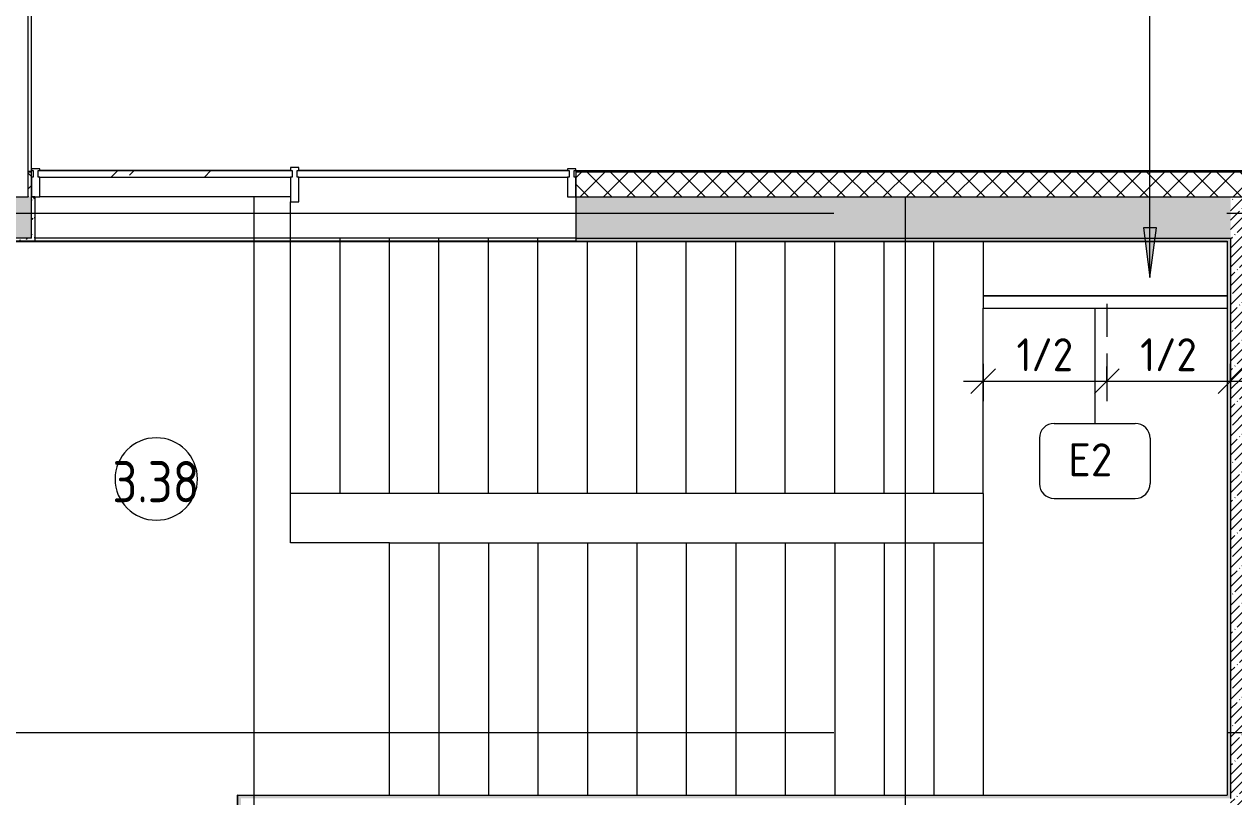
# Model space of a CAD drawing. Header units: millimetres. Extents: x -8624 to 200664, y -8553 to 29000.
# Drawn here: x 143860 to 151195, y 17760 to 22447 of the extents above; entities that cross this region are included whole.
import ezdxf

# ---------------------------------------------------------------- set-up
doc = ezdxf.new("R2010")
doc.units = ezdxf.units.MM
doc.linetypes.add('ADSK_Штрих_ш2 п1', pattern=[300, 200, -100])
doc.linetypes.add('Осевая', pattern=[15875, 3175, -2381.25, 7937.5, -2381.25])
for name, color, linetype, lineweight in [('A-ANNO-DIMS', 7, 'Continuous', 9), ('A-ANNO-DIMS-100', 7, 'Continuous', 9), ('A-AREA-IDEN', 7, 'Continuous', 9), ('A-DETL-2', 7, 'ADSK_Штрих_ш2 п1', 9), ('A-GLAZ-2', 7, 'Continuous', 9), ('A-GLAZ-CWMG-3', 7, 'Continuous', 9), ('A-WALL-1', 7, 'Continuous', 9), ('A-WALL-4', 7, 'Continuous', 13), ('G-ANNO-TEXT', 7, 'Continuous', 9), ('I-WALL-5', 7, 'Continuous', 9), ('S-STRS-2', 7, 'Continuous', 9), ('Марки для знаков', 7, 'Continuous', 9), ('Оси', 7, 'Continuous', 9), ('Оси-2', 7, 'Осевая', 9)]:
    doc.layers.add(name, color=color, linetype=linetype, lineweight=lineweight)
doc.layers.add('A-FLOR-3', color=7, linetype='Continuous', lineweight=9, true_color=0xaaaaaa)
doc.layers.add('I-WALL-7', color=9, linetype='Continuous', lineweight=9, true_color=0x808080)
doc.styles.add('GOST Common', font='GOST_Common.ttf', dxfattribs={"width": 0.9, "height": 250})
doc.styles.add('GOST Common_2', font='GOST_Common.ttf', dxfattribs={"height": 200})
doc.styles.add('ISOCPEUR_1', font='isocpeur.ttf', dxfattribs={"width": 0.9, "height": 200})
doc.dimstyles.new('ISO-2_0_0_9К_Средний_округл2', dxfattribs={"dimscale": 304.8, "dimtxt": 199.196235, "dimasz": 0.492126, "dimexe": 0.393701, "dimexo": 0, "dimgap": 0, "dimtad": 1, "dimdec": 0, "dimrnd": 10, "dimzin": 0, "dimdsep": 46, "dimtxsty": 'ISOCPEUR_1', "dimblk1": 'OBLIQUE', "dimblk2": 'OBLIQUE', "dimsah": 1, "dimcen": 0.09, "dimdle": 0.393701, "dimazin": 0, "dimtfac": 1, "dimtdec": 4, "dimtix": 1, "dimtmove": 0, "dimatfit": 3, "dimfxl": 1, "dimtvp": 1, "dimtolj": 1, "dimtzin": 0, "dimarcsym": 2})
pattern_1 = [(45, (50595.26, 0), (-57.024626, 57.024626), []), (45, (50652.28, 0), (-57.024626, 57.024626), [100.806, -20.161, 3.353, -16.808])]
pattern_2 = [(0, (50595.258, 0), (121.92, 30.48), [10.058, -81.382, 10.058, -81.382, -487.68]), (0, (50595.258, 0), (121.92, 30.48), [-182.88, 10.058, -172.822, 10.058, -81.382, -213.36]), (0, (50595.258, 0), (121.92, 30.48), [-457.2, 10.058, -50.902, 10.058, -142.342]), (120, (50640.978, 15.24), (-87.356454, 90.345817), [10.058, -81.382, 10.058, -81.382, -487.68]), (120, (50640.978, 15.24), (-87.356454, 90.345817), [-182.88, 10.058, -172.822, 10.058, -81.382, -213.36]), (120, (50640.978, 15.24), (-87.356454, 90.345817), [-457.2, 10.058, -50.902, 10.058, -142.342]), (240, (50656.218, 76.2), (-34.563546, -120.825817), [10.058, -81.382, 10.058, -81.382, -487.68]), (240, (50656.218, 76.2), (-34.563546, -120.825817), [-182.88, 10.058, -172.822, 10.058, -81.382, -213.36]), (240, (50656.218, 76.2), (-34.563546, -120.825817), [-457.2, 10.058, -50.902, 10.058, -142.342])]

# ---------------------------------------------------------------- blocks, each defined once
blk = doc.blocks.new('PNS_Панель прямоугольная - Нр_Стекло - 40мм-22855911-План зашивки приборов отопления в осях 3 этажа 23-33')
at = {"layer": 'A-GLAZ-2'}
h = blk.add_hatch(dxfattribs=at)
h.set_pattern_fill('FP_132', color=256, style=0, pattern_type=2)
h.set_pattern_definition([(45, (-94220, -21460), (-282.8427, 282.8427), [200, -600]), (45, (-94420, -21560), (-282.8427, 282.8427), [600, -200]), (45, (-94020, -21660), (-282.8427, 282.8427), [200, -600])])
h.paths.add_polyline_path([(760, -40), (770, -40), (770, 0), (-770, 0), (-770, -40), (575.5, -40)])
for p, q in [((-770, 0), (770, 0)), ((760, 0), (-760, 0)), ((-760, -40), (760, -40))]:
    blk.add_line(p, q, dxfattribs=at)
blk = doc.blocks.new('Прямоугольный импост - Импост структурный с накладкой - 170мм-22854936-План зашивки приборов отопления в осях 3 этажа 23-33')
at = {"layer": 'A-GLAZ-CWMG-3'}
for p, q in [((-50, 40), (-50, 160)), ((-50, 160), (0, 160)), ((0, 160), (0, 40)), ((-40, 40), (-50, 40)), ((-50, -10), (-50, 0)), ((-50, 0), (-40, 0)), ((-40, 0), (-40, 40)), ((-10, 40), (-10, 0)), ((0, 40), (-10, 40)), ((-10, 0), (0, 0)), ((0, 0), (0, -10)), ((0, -10), (-50, -10))]:
    blk.add_line(p, q, dxfattribs=at)
blk = doc.blocks.new('PNS_Панель прямоугольная1 - Нр_Стекло - 40мм-23689159-План зашивки приборов отопления в осях 3 этажа 23-33')
at = {"layer": 'A-GLAZ-2'}
for p, q in [((-825, 0), (825, 0)), ((815, 0), (-815, 0)), ((-815, -40), (815, -40))]:
    blk.add_line(p, q, dxfattribs=at)
blk = doc.blocks.new('Прямоугольный импост - Импост структурный с накладкой - 190мм-22854925-План зашивки приборов отопления в осях 3 этажа 23-33')
at = {"layer": 'A-GLAZ-CWMG-3'}
for p, q in [((-25, 40), (-25, 190)), ((-25, 190), (25, 190)), ((25, 190), (25, 40)), ((-15, 40), (-25, 40)), ((-25, -17), (-25, 0)), ((-25, 0), (-15, 0)), ((-15, 0), (-15, 40)), ((15, 40), (15, 0)), ((25, 40), (15, 40)), ((15, 0), (25, 0)), ((25, 0), (25, -17)), ((25, -17), (-25, -17))]:
    blk.add_line(p, q, dxfattribs=at)
blk = doc.blocks.new('Прямоугольный импост - Импост структурный с накладкой - 170мм-22854979-План зашивки приборов отопления в осях 3 этажа 23-33')
at = {"layer": 'A-GLAZ-CWMG-3'}
for p, q in [((0, 160), (-50, 160)), ((-50, 160), (-50, 40)), ((0, 40), (0, 160)), ((-50, 40), (-40, 40)), ((-40, 0), (-50, 0)), ((-50, 0), (-50, -10)), ((-40, 40), (-40, 0)), ((-10, 0), (-10, 40)), ((-10, 40), (0, 40)), ((0, 0), (-10, 0)), ((0, -10), (0, 0)), ((-50, -10), (0, -10))]:
    blk.add_line(p, q, dxfattribs=at)
blk = doc.blocks.new('Зашивка приборов отопления40 - Зашивка приборов отопления-33325598-План зашивки приборов отопления в осях 3 этажа 23-33')
at = {"layer": 'A-WALL-1'}
for p, q in [((126595, 120), (125115, 120)), ((126595, 45), (126595, 120)), ((126595, 45), (125115, 45)), ((125115, 45), (126595, 45)), ((126595, -285), (126595, 45))]:
    blk.add_line(p, q, dxfattribs=at)
blk = doc.blocks.new('Марка_Помещения - Номер-25198446-План зашивки приборов отопления в осях 3 этажа 23-33')
at = {"layer": 'A-AREA-IDEN'}
for start, end in [(360, 180), (180, 360)]:
    blk.add_arc((0, 0), 2.5, start, end, dxfattribs=at)
blk = doc.blocks.new('DIMBLOCK29-План зашивки приборов отопления в осях 3 этажа 23-33')
at = {"layer": 'A-ANNO-DIMS-100'}
for p, q in [((149675.3, 20386.9), (149675.3, 20160.9)), ((149675.3, 20280.9), (149675.3, 20386.9)), ((150425.3, 20370), (150425.3, 20160.9)), ((150425.3, 20280.9), (150425.3, 20370)), ((149555.3, 20280.9), (150425.3, 20280.9))]:
    blk.add_line(p, q, dxfattribs=at)
at = {"layer": 'A-ANNO-DIMS-100', "lineweight": 20}
for p, q in [((149675.3, 20280.9), (149750.3, 20355.9)), ((150425.3, 20280.9), (150500.3, 20355.9)), ((149675.3, 20280.9), (149600.3, 20205.9)), ((150425.3, 20280.9), (150350.3, 20205.9))]:
    blk.add_line(p, q, dxfattribs=at)
at = {"layer": 'A-ANNO-DIMS-100', "color": 0, "insert": (149877.9, 20542.2), "char_height": 200, "width": 413.715, "attachment_point": 1, "line_spacing_factor": 1.149209, "style": 'ISOCPEUR_1'}
blk.add_mtext('1/2', dxfattribs=at)
blk = doc.blocks.new('_Oblique')
at = {"color": 0, "linetype": 'ByBlock', "lineweight": -2}
blk.add_line((-0.5, -0.5), (0.5, 0.5), dxfattribs=at)
blk = doc.blocks.new('DIMBLOCK30-План зашивки приборов отопления в осях 3 этажа 23-33')
at = {"layer": 'A-ANNO-DIMS-100'}
for p, q in [((150425.3, 20370), (150425.3, 20160.9)), ((150425.3, 20280.9), (150425.3, 20370)), ((151175.3, 20386.9), (151175.3, 20160.9)), ((151175.3, 20280.9), (151175.3, 20386.9)), ((150425.3, 20280.9), (151295.3, 20280.9))]:
    blk.add_line(p, q, dxfattribs=at)
at = {"layer": 'A-ANNO-DIMS-100', "lineweight": 20}
for p, q in [((150425.3, 20280.9), (150500.3, 20355.9)), ((151175.3, 20280.9), (151250.3, 20355.9)), ((150425.3, 20280.9), (150350.3, 20205.9)), ((151175.3, 20280.9), (151100.3, 20205.9))]:
    blk.add_line(p, q, dxfattribs=at)
at = {"layer": 'A-ANNO-DIMS-100', "color": 0, "insert": (150627.9, 20542.2), "char_height": 200, "width": 413.715, "attachment_point": 1, "line_spacing_factor": 1.149209, "style": 'ISOCPEUR_1'}
blk.add_mtext('1/2', dxfattribs=at)
blk = doc.blocks.new('Марка_Знаки - В прямоуг_Наименование краткое-30718135-План зашивки приборов отопления в осях 3 этажа 23-33')
at = {"layer": 'Марки для знаков'}
for p, q in [((-2.455, 2.278), (2.455, 2.278)), ((-3.355, 1.378), (-3.355, -1.384)), ((3.355, 1.378), (3.355, -1.378)), ((-2.461, -2.278), (2.455, -2.278))]:
    blk.add_line(p, q, dxfattribs=at)
for centre, radius, start, end in [((-2.455, 1.378), 0.9, 90, 180), ((2.455, 1.378), 0.9, 0, 90), ((-2.461, -1.384), 0.893, 180, 270), ((2.455, -1.378), 0.9, 270, 0)]:
    blk.add_arc(centre, radius, start, end, dxfattribs=at)

msp = doc.modelspace()

# ---------------------------------------------------------------- hatches: boundary and pattern name
at = {"layer": 'A-WALL-1'}
h = msp.add_hatch(dxfattribs=at)
h.set_pattern_fill('FP_120', color=256, style=0, pattern_type=2)
h.set_pattern_definition([(45, (50595.26, 0), (-70.71068, 70.71068), []), (135, (50595.26, 0), (-70.71068, -70.71068), [])])
h.paths.add_polyline_path([(175675.3, 21400), (175825.3, 21400), (175825.3, 21550), (170745.5, 21550), (170745.5, 21400), (175425.3, 21400)])
h.paths.add_polyline_path([(169845.5, 21400), (169845.5, 21550), (168495.7, 21550), (168495.7, 21400), (169481, 21400)])
h.paths.add_polyline_path([(166934.6, 21400), (167595.7, 21400), (167595.7, 21550), (166725.7, 21550), (166725.7, 21400)])
h.paths.add_polyline_path([(165295.7, 21400), (165295.7, 21550), (164145.3, 21550), (164145.3, 21400), (164388.3, 21400)])
h.paths.add_polyline_path([(161645.3, 21400), (161845.3, 21400), (161845.3, 21550), (160545.7, 21550), (160545.7, 21400), (160945.3, 21400)])
h.paths.add_polyline_path([(159645.7, 21400), (159645.7, 21550), (158345.7, 21550), (158345.7, 21400), (159295.6, 21400)])
h.paths.add_polyline_path([(143905.3, 21400), (143905.3, 21550), (143885.3, 21550), (143885.3, 21400)])
h.paths.add_polyline_path([(157445.7, 21400), (157445.7, 21550), (156145.5, 21550), (156145.5, 21400), (156749.3, 21400)])
h.paths.add_polyline_path([(155245.5, 21400), (155245.5, 21550), (154045.3, 21550), (154045.3, 21400), (154202.9, 21400)])
h.paths.add_polyline_path([(151745.3, 21400), (151745.3, 21550), (147205.3, 21550), (147205.3, 21400), (151656.6, 21400)])
at = {"layer": 'G-ANNO-TEXT'}
msp.add_hatch(color=256, dxfattribs=at).paths.add_polyline_path([(150686.4, 20910.9), (150725.9, 21210.9), (150646.9, 21210.9)])
at = {"layer": 'I-WALL-5'}
h = msp.add_hatch(dxfattribs=at)
h.set_pattern_fill('FP_119', color=256, style=0, pattern_type=2)
h.set_pattern_definition(pattern_1)
h.paths.add_polyline_path([(151175.3, 21150), (151175.3, 21400), (147205.3, 21400), (147205.3, 21150), (151020, 21150)])
h.paths.add_polyline_path([(143645.3, 21150), (143905.3, 21150), (143905.3, 21400), (143625.3, 21400), (143625.3, 21150)])
h = msp.add_hatch(dxfattribs=at)
h.set_pattern_fill('FP_119', color=256, style=0, pattern_type=2)
h.set_pattern_definition(pattern_1)
h.paths.add_polyline_path([(151175.3, 17530), (151395.3, 17530), (151395.3, 21400), (151175.3, 21400), (151175.3, 17750)])
at = {"layer": 'I-WALL-7'}
h = msp.add_hatch(dxfattribs=at)
h.set_pattern_fill('FP_139', color=256, style=0, pattern_type=2)
h.set_pattern_definition(pattern_2)
h.paths.add_polyline_path([(143925.3, 21150), (143925.3, 21400), (143905.3, 21400), (143905.3, 21150)])
h = msp.add_hatch(dxfattribs=at)
h.set_pattern_fill('FP_139', color=256, style=0, pattern_type=2)
h.set_pattern_definition(pattern_2)
h.paths.add_polyline_path([(143645.3, 21130), (143925.3, 21130), (143925.3, 21150), (143645.3, 21150)])
h = msp.add_hatch(dxfattribs=at)
h.set_pattern_fill('FP_139', color=256, style=0, pattern_type=2)
h.set_pattern_definition(pattern_2)
h.paths.add_polyline_path([(151154.3, 21130), (151155.3, 21130), (151155.3, 21150), (147205.3, 21150), (147205.3, 21130), (151020, 21130)])
h = msp.add_hatch(dxfattribs=at)
h.set_pattern_fill('FP_139', color=256, style=0, pattern_type=2)
h.set_pattern_definition(pattern_2)
h.paths.add_polyline_path([(151155.3, 17750), (151175.3, 17750), (151175.3, 21150), (151155.3, 21150), (151155.3, 17770)])
h = msp.add_hatch(dxfattribs=at)
h.set_pattern_fill('FP_139', color=256, style=0, pattern_type=2)
h.set_pattern_definition(pattern_2)
h.paths.add_polyline_path([(145155.3, 13640), (145175.3, 13640), (145175.3, 17770), (145155.3, 17770), (145155.3, 13641)])
h = msp.add_hatch(dxfattribs=at)
h.set_pattern_fill('FP_139', color=256, style=0, pattern_type=2)
h.set_pattern_definition(pattern_2)
h.paths.add_polyline_path([(151155.3, 17750), (151155.3, 17770), (145175.3, 17770), (145175.3, 17750), (150383.4, 17750)])

# ---------------------------------------------------------------- linework, layer by layer
at = {"layer": 'A-DETL-2'}
msp.add_line((150425.3, 20750), (150425.3, 20370), dxfattribs=at)
at = {"layer": 'A-FLOR-3'}
for p, q in [((145475.3, 21400), (143955.3, 21400)), ((145475.3, 19300), (145475.3, 21370)), ((145475.3, 21130), (143925.3, 21130)), ((145475.3, 21150), (143926.3, 21150)), ((146075.3, 19300), (145475.3, 19300)), ((146075.3, 17770), (146075.3, 19300))]:
    msp.add_line(p, q, dxfattribs=at)
at = {"layer": 'A-WALL-1'}
for p, q in [((143905.3, 21400), (143905.3, 27344.2)), ((157445.7, 21558), (147205.3, 21558)), ((147205.3, 21558), (147205.3, 21400)), ((151175.3, 21400), (151395.3, 21400))]:
    msp.add_line(p, q, dxfattribs=at)
at = {"layer": 'A-WALL-4'}
for p, q in [((143885.3, 21400), (143885.3, 27330)), ((143905.3, 21553), (143885.3, 21553)), ((143905.3, 21550), (143885.3, 21550)), ((151745.3, 21553), (147205.3, 21553)), ((151745.3, 21550), (147205.3, 21550)), ((143655.3, 21400), (143885.3, 21400)), ((147205.3, 21400), (151175.3, 21400)), ((143905.3, 21150), (143625.3, 21150)), ((151155.3, 21130), (151154.3, 21130)), ((151154.3, 21129), (151154.3, 21130)), ((151155.3, 21130), (151155.3, 17770)), ((151175.3, 21150), (151175.3, 17750)), ((145155.3, 17770), (145154.8, 17770)), ((145155.3, 13640), (145155.3, 17770)), ((151155.3, 17771), (151154.3, 17771))]:
    msp.add_line(p, q, dxfattribs=at)
at = {"layer": 'G-ANNO-TEXT'}
for p, q in [((150686.4, 20910.9), (150686.4, 26940.7)), ((150725.9, 21210.9), (150646.9, 21210.9)), ((150646.9, 21210.9), (150686.4, 20910.9)), ((150686.4, 20910.9), (150725.9, 21210.9))]:
    msp.add_line(p, q, dxfattribs=at)
at = {"layer": 'I-WALL-5'}
for p, q in [((143905.3, 21150), (143905.3, 21400)), ((143925.3, 21400), (143905.3, 21400)), ((143925.3, 21400), (143925.3, 21130)), ((147205.3, 21400), (147205.3, 21129)), ((147205.3, 21130), (143645.3, 21130)), ((143645.3, 21129), (151154.3, 21129)), ((143926.3, 21150), (143925.3, 21150)), ((143926.3, 21129), (143926.3, 21150)), ((143955.3, 21130), (143955.3, 21129)), ((147205.3, 21150), (151175.3, 21150)), ((147205.3, 21130), (151154.3, 21130)), ((151154.3, 21129), (151154.3, 17771)), ((145153.3, 13641), (145153.3, 17770.5)), ((145153.3, 17770.5), (145154.3, 17770.5)), ((145154.3, 17770.5), (145154.3, 13641)), ((145154.8, 17770), (145154.3, 17770)), ((145154.8, 17771), (145154.8, 17770)), ((145154.8, 17771), (151154.3, 17771)), ((145155.3, 17770), (151155.3, 17770))]:
    msp.add_line(p, q, dxfattribs=at)
at = {"layer": 'S-STRS-2'}
for p, q in [((145475.3, 19600), (145475.3, 21150)), ((145775.3, 21150), (145475.3, 21150)), ((146075.3, 21150), (145775.3, 21150)), ((145775.3, 19600), (145775.3, 21150)), ((145775.3, 19600), (145775.3, 21150)), ((146375.3, 21150), (146075.3, 21150)), ((146075.3, 19600), (146075.3, 21150)), ((146075.3, 19600), (146075.3, 21150)), ((146675.3, 21150), (146375.3, 21150)), ((146375.3, 19600), (146375.3, 21150)), ((146375.3, 19600), (146375.3, 21150)), ((146975.3, 21150), (146675.3, 21150)), ((146675.3, 19600), (146675.3, 21150)), ((146675.3, 19600), (146675.3, 21150)), ((147205.3, 21150), (146975.3, 21150)), ((146975.3, 19600), (146975.3, 21150)), ((146975.3, 19600), (146975.3, 21150)), ((147275.3, 19600), (147275.3, 21130)), ((147275.3, 19600), (147275.3, 21130)), ((147575.3, 19600), (147575.3, 21130)), ((147575.3, 19600), (147575.3, 21130)), ((147875.3, 19600), (147875.3, 21130)), ((147875.3, 19600), (147875.3, 21130)), ((148175.3, 19600), (148175.3, 21130)), ((148175.3, 19600), (148175.3, 21130)), ((148475.3, 19600), (148475.3, 21130)), ((148475.3, 19600), (148475.3, 21130)), ((148775.3, 19600), (148775.3, 21130)), ((148775.3, 19600), (148775.3, 21130)), ((149075.3, 19600), (149075.3, 21130)), ((149075.3, 19600), (149075.3, 21130)), ((149375.3, 19600), (149375.3, 21130)), ((149375.3, 19600), (149375.3, 21130)), ((149675.3, 19600), (149675.3, 20725)), ((149675.3, 19600), (149675.3, 20725)), ((145775.3, 19600), (145475.3, 19600)), ((146075.3, 19600), (145775.3, 19600)), ((146375.3, 19600), (146075.3, 19600)), ((146675.3, 19600), (146375.3, 19600)), ((146975.3, 19600), (146675.3, 19600)), ((147275.3, 19600), (146975.3, 19600)), ((147575.3, 19600), (147275.3, 19600)), ((147875.3, 19600), (147575.3, 19600)), ((148175.3, 19600), (147875.3, 19600)), ((148475.3, 19600), (148175.3, 19600)), ((148775.3, 19600), (148475.3, 19600)), ((149075.3, 19600), (148775.3, 19600)), ((149375.3, 19600), (149075.3, 19600)), ((149675.3, 19600), (149375.3, 19600)), ((149675.3, 19600), (149675.3, 19300)), ((146075.3, 19300), (146375.3, 19300)), ((146375.3, 19300), (146675.3, 19300)), ((146375.3, 19300), (146375.3, 17770)), ((146375.3, 19300), (146375.3, 17770)), ((146675.3, 19300), (146975.3, 19300)), ((146675.3, 19300), (146675.3, 17770)), ((146675.3, 19300), (146675.3, 17770)), ((146975.3, 19300), (147275.3, 19300)), ((146975.3, 19300), (146975.3, 17770)), ((146975.3, 19300), (146975.3, 17770)), ((147275.3, 19300), (147575.3, 19300)), ((147275.3, 19300), (147275.3, 17770)), ((147275.3, 19300), (147275.3, 17770)), ((147575.3, 19300), (147875.3, 19300)), ((147575.3, 19300), (147575.3, 17770)), ((147575.3, 19300), (147575.3, 17770)), ((147875.3, 19300), (148175.3, 19300)), ((147875.3, 19300), (147875.3, 17770)), ((147875.3, 19300), (147875.3, 17770)), ((148175.3, 19300), (148475.3, 19300)), ((148175.3, 19300), (148175.3, 17770)), ((148175.3, 19300), (148175.3, 17770)), ((148475.3, 19300), (148775.3, 19300)), ((148475.3, 19300), (148475.3, 17770)), ((148475.3, 19300), (148475.3, 17770)), ((148775.3, 19300), (149075.3, 19300)), ((148775.3, 19300), (148775.3, 17770)), ((148775.3, 19300), (148775.3, 17770)), ((149075.3, 19300), (149375.3, 19300)), ((149075.3, 19300), (149075.3, 17770)), ((149075.3, 19300), (149075.3, 17770)), ((149375.3, 19300), (149675.3, 19300)), ((149375.3, 19300), (149375.3, 17770)), ((149375.3, 19300), (149375.3, 17770)), ((149675.3, 19300), (149675.3, 17770)), ((149675.3, 19300), (149675.3, 17770))]:
    msp.add_line(p, q, dxfattribs=at)
at = {"layer": 'Марки для знаков'}
msp.add_line((150351.9, 20721.4), (150351.9, 20025.3), dxfattribs=at)
at = {"layer": 'Оси'}
for p, q in [((145255.3, 18900), (145255.3, 21400)), ((149205.3, 18900), (149205.3, 21400))]:
    msp.add_line(p, q, dxfattribs=at)
at = {"layer": 'Оси-2'}
for p, q in [((135277, 21300), (173175.3, 21300)), ((145255.3, 593.7), (145255.3, 18900)), ((149205.3, 593.7), (149205.3, 18900)), ((135277, 18150), (173325.3, 18150))]:
    msp.add_line(p, q, dxfattribs=at)

# ---------------------------------------------------------------- block references
at = {"layer": 'A-AREA-IDEN', "xscale": 99.99999999999993, "yscale": 99.99999999999993, "zscale": 99.99999999999993}
msp.add_blockref('Марка_Помещения - Номер-25198446-План зашивки приборов отопления в осях 3 этажа 23-33', (144661.3, 19688.1), dxfattribs=at)
at = {"layer": 'A-GLAZ-2'}
for name, p in [('PNS_Панель прямоугольная - Нр_Стекло - 40мм-22855911-План зашивки приборов отопления в осях 3 этажа 23-33', (144715.3, 21560)), ('PNS_Панель прямоугольная1 - Нр_Стекло - 40мм-23689159-План зашивки приборов отопления в осях 3 этажа 23-33', (146340.3, 21560))]:
    msp.add_blockref(name, p, dxfattribs=at)
at = {"layer": 'A-GLAZ-CWMG-3', "rotation": 180}
msp.add_blockref('Прямоугольный импост - Импост структурный с накладкой - 170мм-22854979-План зашивки приборов отопления в осях 3 этажа 23-33', (143905.3, 21560), dxfattribs=at)
at = {"layer": 'A-GLAZ-CWMG-3', "extrusion": (0, 0, -1), "rotation": 180}
for name, p in [('Прямоугольный импост - Импост структурный с накладкой - 190мм-22854925-План зашивки приборов отопления в осях 3 этажа 23-33', (-145500.3, 21560)), ('Прямоугольный импост - Импост структурный с накладкой - 170мм-22854936-План зашивки приборов отопления в осях 3 этажа 23-33', (-147205.3, 21560))]:
    msp.add_blockref(name, p, dxfattribs=at)
at = {"layer": 'A-WALL-1', "rotation": 180}
msp.add_blockref('Зашивка приборов отопления40 - Зашивка приборов отопления-33325598-План зашивки приборов отопления в осях 3 этажа 23-33', (276270.3, 20845), dxfattribs=at)
at = {"layer": 'Марки для знаков', "xscale": 99.99999999999993, "yscale": 99.99999999999993, "zscale": 99.99999999999993}
msp.add_blockref('Марка_Знаки - В прямоуг_Наименование краткое-30718135-План зашивки приборов отопления в осях 3 этажа 23-33', (150351.9, 19797.6), dxfattribs=at)

# ---------------------------------------------------------------- texts
at = {"layer": 'A-AREA-IDEN', "insert": (144395.5, 19796.7), "char_height": 250, "width": 663.797, "attachment_point": 1, "style": 'GOST Common'}
msp.add_mtext('3.38', dxfattribs=at)
at = {"layer": 'Марки для знаков', "insert": (150191.4, 19904.6), "char_height": 200, "width": 352.742, "attachment_point": 1, "style": 'GOST Common_2'}
msp.add_mtext('E2', dxfattribs=at)

# ---------------------------------------------------------------- dimensions: what is measured, and where the dimension line sits
at = {"layer": 'A-ANNO-DIMS'}
for base, p1, p2, picture, middle in [((150425.3, 20280.9), (149675.3, 20386.9), (150425.3, 20370), 'DIMBLOCK29-План зашивки приборов отопления в осях 3 этажа 23-33', (150050.3, 20380.9)), ((151175.3, 20280.9), (150425.3, 20370), (151175.3, 20386.9), 'DIMBLOCK30-План зашивки приборов отопления в осях 3 этажа 23-33', (150800.3, 20380.9))]:
    dim = msp.add_linear_dim(base=base, p1=p1, p2=p2, text='1/2', dimstyle='ISO-2_0_0_9К_Средний_округл2', override={"dimpost": '<>', "dimfxl": 750.19116}, dxfattribs=at)
    dim.commit()
    dim.dimension.update_dxf_attribs({"geometry": picture, "text_midpoint": middle})

doc.saveas('drawing.dxf')
